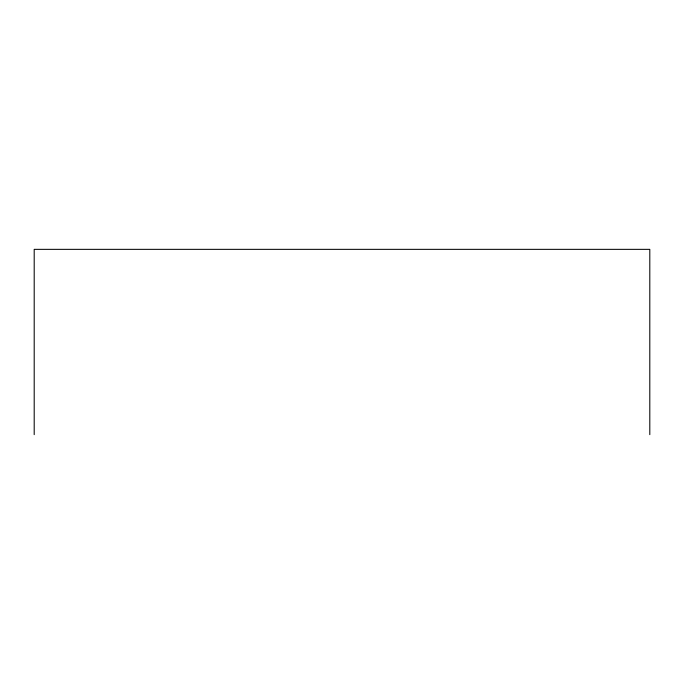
<?xml version="1.0" encoding="UTF-8"?>
<svg xmlns="http://www.w3.org/2000/svg" width="684" height="684" viewBox="0 0 684 684"><rect width="100%" height="100%" fill="white"/><g stroke="black" fill="none" stroke-linecap="round" stroke-linejoin="round"><path stroke-width="1.03" d="M649.8 434.648L649.8 249.352L34.2 249.352L34.2 434.648"/></g></svg>
